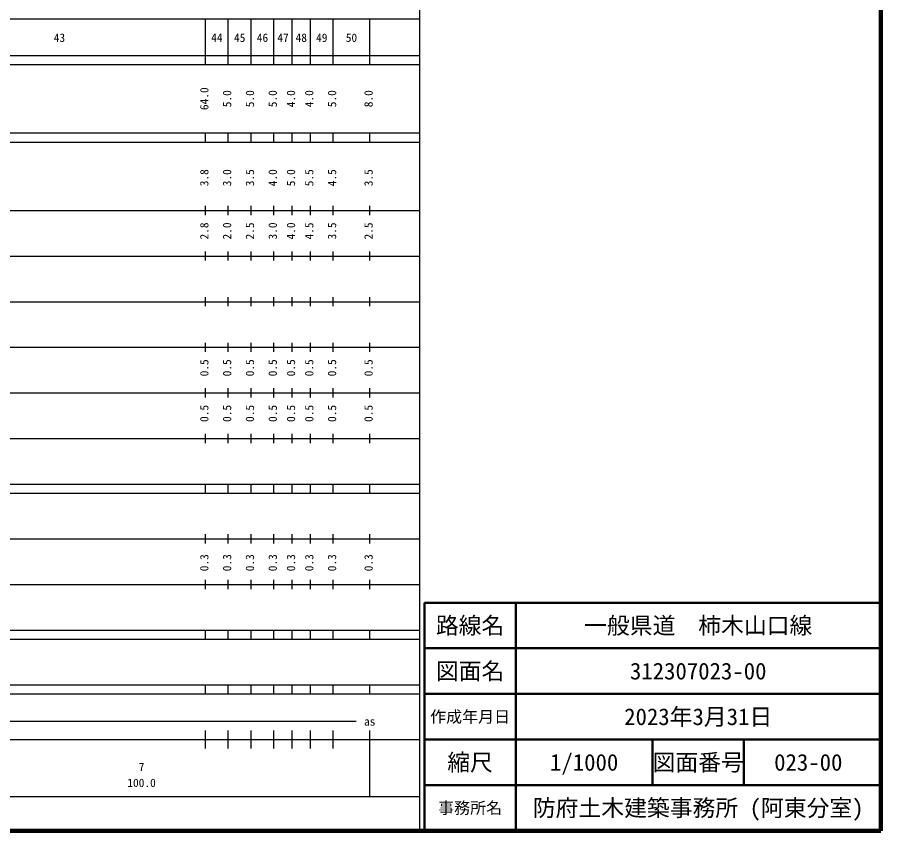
# Model space of a CAD drawing. Units: millimetres on the paper. Extents: x 40 to 680, y 20 to 380.
# Drawn here: x 490.8 to 680, y 20 to 198.4 of the extents above; entities that cross this region are included whole.
import ezdxf
from ezdxf.enums import TextEntityAlignment as Align

# ---------------------------------------------------------------- set-up
doc = ezdxf.new("R2010")
doc.units = ezdxf.units.MM
for name, color, linetype, lineweight in [('M-BGD-EXST', 7, 'Continuous', 25), ('M-TTL', 2, 'Continuous', 140), ('M-TTL-FRAM', 2, 'Continuous', 50), ('M-TTL-LINE', 7, 'Continuous', 50)]:
    doc.layers.add(name, color=color, linetype=linetype, lineweight=lineweight)
doc.layers.add('M-TTL-TXT', color=7, linetype='Continuous')
doc.styles.add('ＭＳ ゴシック', font='')
doc.styles.get('ＭＳ ゴシック').set_extended_font_data('MS Gothic')

msp = doc.modelspace()

# ---------------------------------------------------------------- linework, layer by layer
at = {"layer": 'M-BGD-EXST'}
for p, q in [((579, 20), (579, 370)), ((68, 198), (579, 198)), ((532, 188), (532, 198)), ((537, 188), (537, 198)), ((542, 188), (542, 198)), ((547, 188), (547, 198)), ((551, 188), (551, 198)), ((555, 188), (555, 198)), ((560, 188), (560, 198)), ((568, 188), (568, 198)), ((40, 190), (579, 190)), ((40, 188), (579, 188)), ((40, 173), (579, 173)), ((532, 171), (532, 173)), ((537, 171), (537, 173)), ((542, 171), (542, 173)), ((547, 171), (547, 173)), ((551, 171), (551, 173)), ((555, 171), (555, 173)), ((560, 171), (560, 173)), ((568, 171), (568, 173)), ((40, 171), (579, 171)), ((40, 156), (579, 156)), ((532, 155), (532, 157)), ((537, 155), (537, 157)), ((542, 155), (542, 157)), ((547, 155), (547, 157)), ((551, 155), (551, 157)), ((555, 155), (555, 157)), ((560, 155), (560, 157)), ((568, 155), (568, 157)), ((46, 146), (579, 146)), ((532, 145), (532, 147)), ((537, 145), (537, 147)), ((542, 145), (542, 147)), ((547, 145), (547, 147)), ((551, 145), (551, 147)), ((555, 145), (555, 147)), ((560, 145), (560, 147)), ((568, 145), (568, 147)), ((532, 135), (532, 137)), ((537, 135), (537, 137)), ((542, 135), (542, 137)), ((547, 135), (547, 137)), ((551, 135), (551, 137)), ((555, 135), (555, 137)), ((560, 135), (560, 137)), ((568, 135), (568, 137)), ((52, 136), (579, 136)), ((532, 125), (532, 127)), ((537, 125), (537, 127)), ((542, 125), (542, 127)), ((547, 125), (547, 127)), ((551, 125), (551, 127)), ((555, 125), (555, 127)), ((560, 125), (560, 127)), ((568, 125), (568, 127)), ((46, 126), (579, 126)), ((52, 116), (579, 116)), ((532, 115), (532, 117)), ((537, 115), (537, 117)), ((542, 115), (542, 117)), ((547, 115), (547, 117)), ((551, 115), (551, 117)), ((555, 115), (555, 117)), ((560, 115), (560, 117)), ((568, 115), (568, 117)), ((46, 106), (579, 106)), ((532, 105), (532, 107)), ((537, 105), (537, 107)), ((542, 105), (542, 107)), ((547, 105), (547, 107)), ((551, 105), (551, 107)), ((555, 105), (555, 107)), ((560, 105), (560, 107)), ((568, 105), (568, 107)), ((40, 96), (579, 96)), ((532, 94), (532, 96)), ((537, 94), (537, 96)), ((542, 94), (542, 96)), ((547, 94), (547, 96)), ((551, 94), (551, 96)), ((555, 94), (555, 96)), ((560, 94), (560, 96)), ((568, 94), (568, 96)), ((40, 94), (579, 94)), ((49, 84), (579, 84)), ((532, 83), (532, 85)), ((537, 83), (537, 85)), ((542, 83), (542, 85)), ((547, 83), (547, 85)), ((551, 83), (551, 85)), ((555, 83), (555, 85)), ((560, 83), (560, 85)), ((568, 83), (568, 85)), ((40, 74), (579, 74)), ((532, 73), (532, 75)), ((537, 73), (537, 75)), ((542, 73), (542, 75)), ((547, 73), (547, 75)), ((551, 73), (551, 75)), ((555, 73), (555, 75)), ((560, 73), (560, 75)), ((568, 73), (568, 75)), ((40, 64), (579, 64)), ((532, 62), (532, 64)), ((537, 62), (537, 64)), ((542, 62), (542, 64)), ((547, 62), (547, 64)), ((551, 62), (551, 64)), ((555, 62), (555, 64)), ((560, 62), (560, 64)), ((568, 62), (568, 64)), ((40, 62), (579, 62)), ((40, 52), (579, 52)), ((532, 50), (532, 52)), ((537, 50), (537, 52)), ((542, 50), (542, 52)), ((547, 50), (547, 52)), ((551, 50), (551, 52)), ((555, 50), (555, 52)), ((560, 50), (560, 52)), ((568, 50), (568, 52)), ((40, 50), (579, 50)), ((71, 44), (565, 44)), ((532, 38), (532, 42)), ((537, 38), (537, 42)), ((542, 38), (542, 42)), ((547, 38), (547, 42)), ((551, 38), (551, 42)), ((555, 38), (555, 42)), ((560, 38), (560, 42)), ((568, 27.5), (568, 42)), ((40, 40), (579, 40)), ((68, 27.5), (579, 27.5))]:
    msp.add_line(p, q, dxfattribs=at)
at = {"layer": 'M-TTL'}
for p, q in [((680, 20), (680, 380)), ((40, 20), (680, 20))]:
    msp.add_line(p, q, dxfattribs=at)
at = {"layer": 'M-TTL-FRAM'}
for p, q in [((680, 70), (580, 70)), ((580, 70), (580, 20))]:
    msp.add_line(p, q, dxfattribs=at)
at = {"layer": 'M-TTL-LINE'}
for p, q in [((600, 70), (600, 20)), ((680, 60), (580, 60)), ((680, 50), (580, 50)), ((680, 40), (580, 40)), ((630, 40), (630, 30)), ((650, 40), (650, 30)), ((680, 30), (580, 30))]:
    msp.add_line(p, q, dxfattribs=at)

# ---------------------------------------------------------------- texts
at = {"layer": 'M-BGD-EXST', "style": 'ＭＳ ゴシック'}
for s, p in [('43', (500, 192.405)), ('44', (534.5, 192.405)), ('45', (539.5, 192.405)), ('46', (544.5, 192.405)), ('47', (549, 192.405)), ('48', (553, 192.405)), ('49', (557.5, 192.405)), ('50', (564, 192.405)), ('as', (568, 42.5)), ('7', (518, 32.523)), ('100.0', (518, 29.033))]:
    msp.add_text(s, height=1.833, dxfattribs=at).set_placement(p, align=Align.BOTTOM_CENTER)
for s, p in [('64.0', (533.203, 180.5)), ('5.0', (538.203, 180.5)), ('5.0', (543.203, 180.5)), ('5.0', (548.203, 180.5)), ('4.0', (552.203, 180.5)), ('4.0', (556.203, 180.5)), ('5.0', (561.203, 180.5)), ('8.0', (569.203, 180.5)), ('3.8', (533.203, 163.174)), ('3.0', (538.203, 163.174)), ('3.5', (543.203, 163.174)), ('4.0', (548.203, 163.174)), ('5.0', (552.203, 163.174)), ('5.5', (556.203, 163.174)), ('4.5', (561.203, 163.174)), ('3.5', (569.203, 163.174)), ('2.8', (533.203, 151.5)), ('2.0', (538.203, 151.5)), ('2.5', (543.203, 151.5)), ('3.0', (548.203, 151.5)), ('4.0', (552.203, 151.5)), ('4.5', (556.203, 151.5)), ('3.5', (561.203, 151.5)), ('2.5', (569.203, 151.5)), ('0.5', (533.203, 121.5)), ('0.5', (538.203, 121.5)), ('0.5', (543.203, 121.5)), ('0.5', (548.203, 121.5)), ('0.5', (552.203, 121.5)), ('0.5', (556.203, 121.5)), ('0.5', (561.203, 121.5)), ('0.5', (569.203, 121.5)), ('0.5', (533.203, 111.5)), ('0.5', (538.203, 111.5)), ('0.5', (543.203, 111.5)), ('0.5', (548.203, 111.5)), ('0.5', (552.203, 111.5)), ('0.5', (556.203, 111.5)), ('0.5', (561.203, 111.5)), ('0.5', (569.203, 111.5)), ('0.3', (533.203, 78.764)), ('0.3', (538.203, 78.764)), ('0.3', (543.203, 78.764)), ('0.3', (548.203, 78.764)), ('0.3', (552.203, 78.764)), ('0.3', (556.203, 78.764)), ('0.3', (561.203, 78.764)), ('0.3', (569.203, 78.764))]:
    msp.add_text(s, height=1.833, rotation=90, dxfattribs=at).set_placement(p, align=Align.BOTTOM_CENTER)
at = {"layer": 'M-TTL-TXT', "style": 'ＭＳ ゴシック'}
for s, height, p in [('路線名', 3.666, (590, 65)), ('路線名', 3.666, (590, 65)), ('一般県道\u3000柿木山口線', 3.666, (640, 65)), ('図面名', 3.666, (590, 55)), ('図面名', 3.666, (590, 55)), ('312307023-00', 3.666, (640, 55)), ('2023年3月31日', 3.666, (640, 45)), ('作成年月日', 2.566, (590, 45)), ('作成年月日', 2.566, (590, 45)), ('縮尺', 3.666, (590, 35)), ('縮尺', 3.666, (590, 35)), ('1/1000', 3.666, (615, 35)), ('図面番号', 3.666, (640, 35)), ('図面番号', 3.666, (640, 35)), ('023-00', 3.666, (664.125, 35)), ('事務所名', 2.566, (590, 25)), ('事務所名', 2.566, (590, 25)), ('防府土木建築事務所 (阿東分室)', 3.666, (640, 25))]:
    msp.add_text(s, height=height, dxfattribs=at).set_placement(p, align=Align.MIDDLE_CENTER)

doc.saveas('drawing.dxf')
